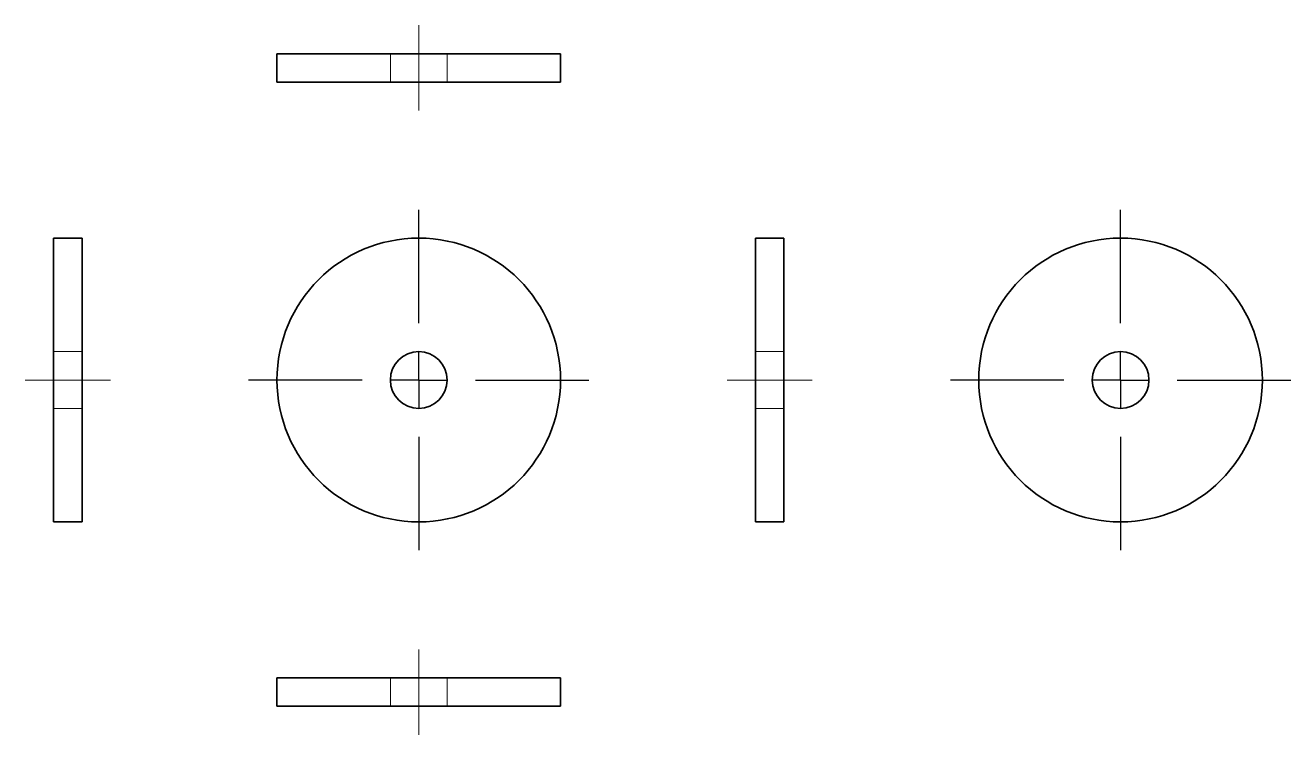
# Model space of a CAD drawing. Header units: millimetres. Extents: x 4.7 to 49.3, y 4 to 29.
import ezdxf

# ---------------------------------------------------------------- set-up
doc = ezdxf.new("R2010")
doc.units = ezdxf.units.MM
doc.linetypes.add('CENTERX2', pattern=[20.32, 12.7, -2.54, 2.54, -2.54])
doc.linetypes.add('HIDDEN', pattern=[1.905, 1.27, -0.635])
doc.layers.add('细实线层', color=7, linetype='Continuous')

# ---------------------------------------------------------------- blocks, each defined once
blk = doc.blocks.new('SW_CENTERMARKSYMBOL_0')
at = {"layer": '细实线层', "color": 0}
for p, q in [((0, 2), (0, 6)), ((0, 0), (0, 1)), ((-2, 0), (-6, 0)), ((0, 0), (-1, 0)), ((0, 0), (0, -1)), ((0, 0), (1, 0)), ((2, 0), (6, 0)), ((0, -2), (0, -6))]:
    blk.add_line(p, q, dxfattribs=at)
blk = doc.blocks.new('SW_CENTERMARKSYMBOL_1')
at = {"layer": '细实线层', "color": 0}
for p, q in [((0, 2), (0, 6)), ((0, 0), (0, 1)), ((-2, 0), (-6, 0)), ((0, 0), (-1, 0)), ((0, 0), (0, -1)), ((0, 0), (1, 0)), ((2, 0), (6, 0)), ((0, -2), (0, -6))]:
    blk.add_line(p, q, dxfattribs=at)

msp = doc.modelspace()

# ---------------------------------------------------------------- linework, layer by layer
at = {"color": 7, "linetype": 'Continuous', "lineweight": 35}
for p, q in [((13.5625, 28), (13.5625, 27)), ((23.5625, 28), (13.5625, 28)), ((23.5625, 27), (23.5625, 28)), ((23.5625, 27), (13.5625, 27)), ((6.6875, 21.5), (5.6875, 21.5)), ((5.6875, 21.5), (5.6875, 11.5)), ((6.6875, 21.5), (6.6875, 11.5)), ((31.4375, 21.5), (30.4375, 21.5)), ((30.4375, 16.5), (30.4375, 21.5)), ((31.4375, 16.5), (31.4375, 21.5)), ((30.4375, 11.5), (30.4375, 16.5)), ((31.4375, 11.5), (31.4375, 16.5)), ((5.6875, 11.5), (6.6875, 11.5)), ((30.4375, 11.5), (31.4375, 11.5)), ((13.5625, 6), (13.5625, 5)), ((13.5625, 6), (23.5625, 6)), ((23.5625, 5), (23.5625, 6)), ((13.5625, 5), (23.5625, 5))]:
    msp.add_line(p, q, dxfattribs=at)
at = {"color": 7, "linetype": 'HIDDEN', "lineweight": 18}
for p, q in [((17.5625, 28), (17.5625, 27)), ((19.5625, 27), (19.5625, 28)), ((6.6875, 17.5), (5.6875, 17.5)), ((31.4375, 17.5), (30.4375, 17.5)), ((5.6875, 15.5), (6.6875, 15.5)), ((30.4375, 15.5), (31.4375, 15.5)), ((17.5625, 6), (17.5625, 5)), ((19.5625, 5), (19.5625, 6))]:
    msp.add_line(p, q, dxfattribs=at)
at = {"color": 7, "linetype": 'Continuous', "lineweight": 35}
for centre, radius in [((18.5625, 16.5), 5), ((43.3125, 16.5), 5), ((18.5625, 16.5), 1), ((43.3125, 16.5), 1)]:
    msp.add_circle(centre, radius, dxfattribs=at)
at = {"layer": '细实线层', "linetype": 'CENTERX2', "lineweight": 18}
for p, q in [((18.5625, 26), (18.5625, 29)), ((7.6875, 16.5), (4.6875, 16.5)), ((29.4375, 16.5), (32.4375, 16.5)), ((18.5625, 7), (18.5625, 4))]:
    msp.add_line(p, q, dxfattribs=at)

# ---------------------------------------------------------------- block references
at = {"layer": '细实线层'}
for name, p in [('SW_CENTERMARKSYMBOL_0', (18.5625, 16.5)), ('SW_CENTERMARKSYMBOL_1', (43.3125, 16.5))]:
    msp.add_blockref(name, p, dxfattribs=at)

doc.saveas('drawing.dxf')
